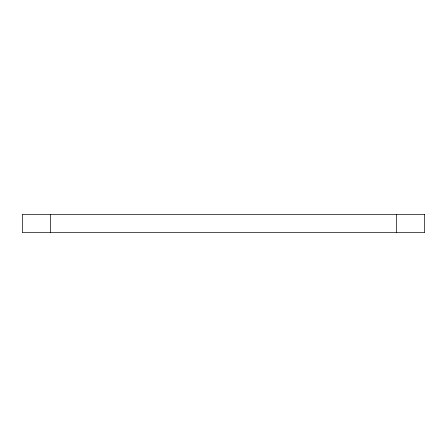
<?xml version="1.0" encoding="UTF-8"?>
<svg xmlns="http://www.w3.org/2000/svg" width="447" height="447" viewBox="0 0 447 447"><rect width="100%" height="100%" fill="white"/><g stroke="black" fill="none" stroke-linecap="round" stroke-linejoin="round"><path stroke-width="0.67" d="M396.567 214.342L396.567 232.658M50.433 214.342L50.433 232.658M424.65 214.342L22.35 214.342L22.35 232.658L424.65 232.658L424.65 214.342"/></g></svg>
